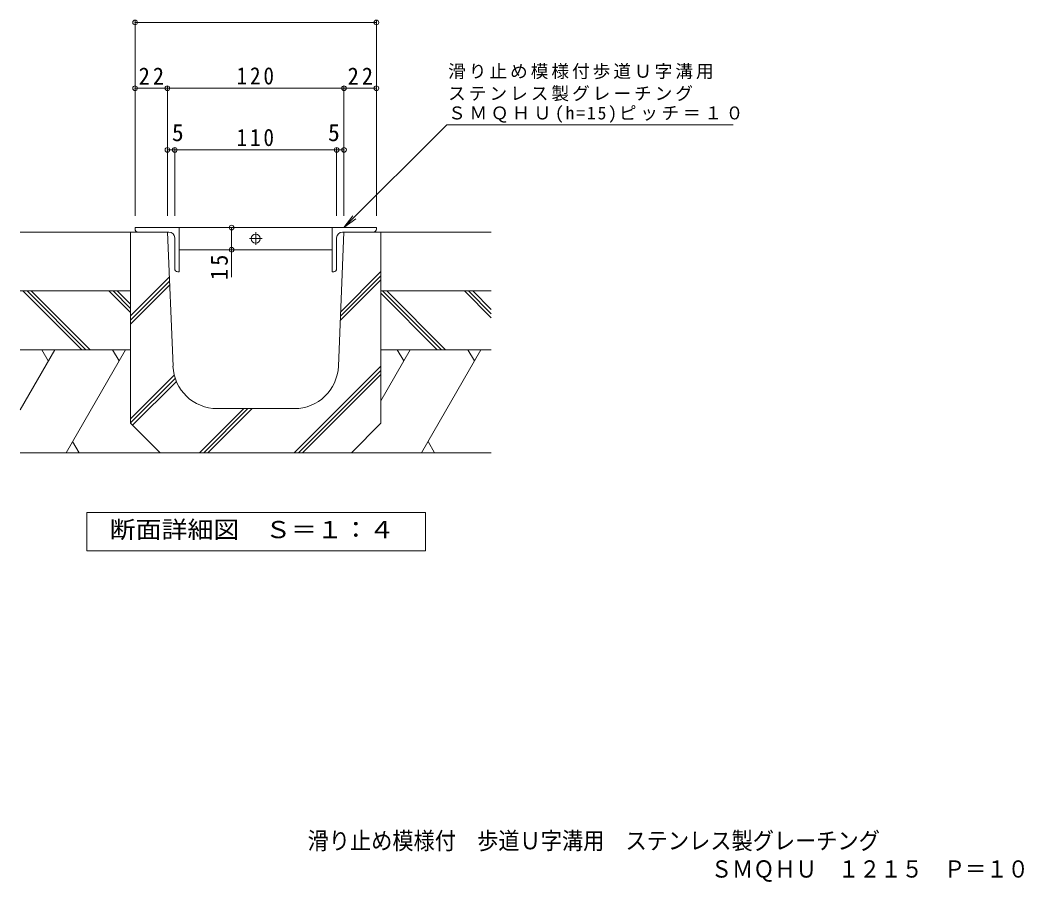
# Model space of a CAD drawing. Units: millimetres on the paper, enlarged 10 times, with parts at other scales. Extents: x -1607 to 1699, y -1375 to 1177.
# Drawn here: x -1338 to 367, y -1375 to 89 of the extents above; entities that cross this region are included whole.
import ezdxf
from ezdxf.enums import TextEntityAlignment as Align

# ---------------------------------------------------------------- set-up
doc = ezdxf.new("R2010")
doc.units = ezdxf.units.MM
doc.header["$LTSCALE"] = 10
doc.header["$PDMODE"] = 32
doc.header["$PDSIZE"] = 8
doc.linetypes.add('CHAIN1', pattern=[8, 5, -1, 1, -1])
doc.layers.add('A-0', color=6, linetype='Continuous', lineweight=5)
doc.layers.add('A-2', color=3, linetype='CHAIN1', lineweight=9)
doc.layers.add('F-5', color=2, linetype='Continuous')
doc.styles.add('ＭＳ ゴシック', font='')
doc.styles.get('ＭＳ ゴシック').set_extended_font_data('MS Gothic')

msp = doc.modelspace()

# ---------------------------------------------------------------- linework, layer by layer
at = {"layer": 'A-0', "color": 7, "lineweight": 9}
for p, q in [((-1142.73, 88.42), (-1142.73, -243.26)), ((-1142.73, 85.42), (-732.73, 85.42)), ((-732.73, 88.42), (-732.73, -243.26)), ((-1087.73, -26.4), (-1142.73, -26.4)), ((-1087.73, -23.4), (-1087.73, -243.26)), ((-787.73, -26.4), (-1087.73, -26.4)), ((-787.73, -23.4), (-787.73, -243.26)), ((-732.73, -26.4), (-787.73, -26.4)), ((-787.73, -263.26), (-613.26, -88.79)), ((-613.26, -88.79), (-126.38, -88.79)), ((-1075.23, -131.09), (-1087.73, -131.09)), ((-1075.23, -128.09), (-1075.23, -243.26)), ((-800.23, -131.09), (-1075.23, -131.09)), ((-800.23, -128.09), (-800.23, -243.26)), ((-787.73, -131.09), (-800.23, -131.09)), ((-787.73, -263.26), (-772.51, -243.42)), ((-787.73, -263.26), (-767.89, -248.04)), ((-1085.4, -263.26), (-1114.43, -263.26)), ((-978.69, -263.26), (-978.69, -300.76)), ((-978.69, -300.76), (-978.69, -347.71))]:
    msp.add_line(p, q, dxfattribs=at)
at = {"layer": 'A-0'}
for p, q in [((-1338.01, -270.76), (-1087.73, -270.76)), ((-1150.23, -270.76), (-1150.23, -595.76)), ((-1078.22, -498.88), (-1087.73, -270.76)), ((-797.23, -498.88), (-787.73, -270.76)), ((-725.23, -270.76), (-787.73, -270.76)), ((-537.44, -270.76), (-787.73, -270.76)), ((-725.23, -270.76), (-725.23, -595.76)), ((-793.37, -406.15), (-725.23, -338.01)), ((-1150.23, -413.26), (-1084.53, -347.56)), ((-1150.23, -420.33), (-1084.24, -354.34)), ((-793.98, -420.91), (-725.23, -352.15)), ((-793.68, -413.53), (-725.23, -345.08)), ((-1338.01, -370.76), (-1150.23, -370.76)), ((-1233.12, -470.76), (-1333.12, -370.76)), ((-1226.04, -470.76), (-1326.04, -370.76)), ((-1218.97, -470.76), (-1318.97, -370.76)), ((-1150.23, -407.7), (-1187.17, -370.76)), ((-1150.23, -400.63), (-1180.1, -370.76)), ((-1150.23, -393.56), (-1173.03, -370.76)), ((-1150.23, -427.4), (-1083.96, -361.13)), ((-537.44, -370.76), (-725.23, -370.76)), ((-629.21, -470.76), (-725.23, -374.74)), ((-622.14, -470.76), (-722.14, -370.76)), ((-615.06, -470.76), (-715.06, -370.76)), ((-537.44, -416.57), (-583.26, -370.76)), ((-537.44, -409.5), (-576.19, -370.76)), ((-537.44, -402.43), (-569.12, -370.76)), ((-1338.01, -470.76), (-1150.23, -470.76)), ((-1279.1, -470.76), (-1338.01, -572.79)), ((-1301.17, -470.76), (-1290.14, -489.87)), ((-1158.92, -470.76), (-1259.95, -645.76)), ((-1180.99, -470.76), (-1169.95, -489.87)), ((-675.2, -470.76), (-725.23, -557.42)), ((-537.44, -470.76), (-725.23, -470.76)), ((-697.26, -470.76), (-686.23, -489.87)), ((-555.01, -470.76), (-656.04, -645.76)), ((-577.08, -470.76), (-566.04, -489.87)), ((-872.24, -645.76), (-725.23, -498.74)), ((-865.17, -645.76), (-725.23, -505.81)), ((-1150.23, -588.13), (-1076.05, -513.95)), ((-1150.23, -595.2), (-1074.45, -519.43)), ((-1146.97, -599.02), (-1072.53, -524.58)), ((-858.1, -645.76), (-725.23, -512.88)), ((-1032.98, -645.76), (-957.98, -570.76)), ((-1025.9, -645.76), (-950.9, -570.76)), ((-1018.83, -645.76), (-943.83, -570.76)), ((-872.17, -570.76), (-1003.29, -570.76)), ((-1100.23, -645.76), (-1150.23, -595.76)), ((-775.23, -645.76), (-725.23, -595.76)), ((-1237.88, -645.76), (-1248.92, -626.65)), ((-633.97, -645.76), (-645.01, -626.65)), ((-537.44, -645.76), (-1338.01, -645.76)), ((-762.73, -645.76), (-537.44, -645.76))]:
    msp.add_line(p, q, dxfattribs=at)
at = {"layer": 'A-0', "color": 3, "lineweight": 9}
for p, q in [((-1067.73, -263.26), (-1142.73, -263.26)), ((-1142.73, -265.76), (-1142.73, -263.26)), ((-1137.73, -270.76), (-1085.23, -270.76)), ((-807.73, -263.26), (-1082.73, -263.26)), ((-1067.73, -263.26), (-1067.73, -338.26)), ((-807.73, -263.26), (-807.73, -338.26)), ((-807.73, -263.26), (-732.73, -263.26)), ((-737.73, -270.76), (-790.23, -270.76)), ((-732.73, -265.76), (-732.73, -263.26)), ((-1075.23, -333.26), (-1075.23, -280.76)), ((-800.23, -333.26), (-800.23, -280.76)), ((-1067.73, -300.76), (-807.73, -300.76)), ((-1070.23, -338.26), (-1067.73, -338.26)), ((-805.23, -338.26), (-807.73, -338.26))]:
    msp.add_line(p, q, dxfattribs=at)
at = {"layer": 'A-0', "color": 7, "lineweight": 9}
msp.add_lwpolyline([(-1224.48, -812.3), (-1224.48, -747.3), (-649.48, -747.3), (-649.48, -812.3)], close=True, dxfattribs=at)
at = {"layer": 'A-0', "color": 3, "lineweight": 9}
for centre, radius, start, end in [((-1137.73, -265.76), 5, 180, 270), ((-1085.23, -280.76), 10, 0, 90), ((-790.23, -280.76), 10, 90, 180), ((-737.73, -265.76), 5, 270, 0), ((-1070.23, -333.26), 5, 180, 270), ((-805.23, -333.26), 5, 270, 0)]:
    msp.add_arc(centre, radius, start, end, dxfattribs=at)
at = {"layer": 'A-0'}
for centre, start, end in [((-1003.29, -495.76), 182.38606, 270), ((-872.17, -495.76), 270, 357.61394)]:
    msp.add_arc(centre, 75, start, end, dxfattribs=at)
at = {"layer": 'A-0', "color": 7}
for p in [(-1142.73, 85.42), (-732.73, 85.42), (-1142.73, -26.4), (-1087.73, -26.4), (-787.73, -26.4), (-732.73, -26.4), (-1087.73, -131.09), (-1075.23, -131.09), (-800.23, -131.09), (-787.73, -131.09), (-978.69, -263.26), (-978.69, -300.76)]:
    msp.add_point(p, dxfattribs=at)
at = {"layer": 'A-2'}
for p, q in [((-937.73, -292.77), (-937.73, -271.24)), ((-948.49, -282.01), (-926.96, -282.01))]:
    msp.add_line(p, q, dxfattribs=at)
at = {"layer": 'A-2', "linetype": 'Continuous'}
msp.add_circle((-937.73, -282.01), 7.5, dxfattribs=at)

# ---------------------------------------------------------------- texts
at = {"layer": 'A-0', "color": 2, "style": 'ＭＳ ゴシック'}
for p in [(-1080.07, -125.09), (-814.86, -125.09)]:
    msp.add_text('5', height=29.33, dxfattribs=at).set_placement(p, align=Align.BOTTOM_LEFT)
at = {"layer": 'A-0', "color": 2, "style": 'ＭＳ ゴシック', "width": 1.1}
msp.add_text('断面詳細図\u3000Ｓ＝１：４', height=29.33, dxfattribs=at).set_placement((-1185.71, -799.8), align=Align.BOTTOM_LEFT)
at = {"layer": 'A-0', "color": 2, "char_height": 29.33, "attachment_point": 7, "style": 'ＭＳ ゴシック'}
for s, insert in [('\\T1.27;\\W0.95;22', (-1136.48, -20.4)), ('\\T1.27;\\W0.9;120', (-970.23, -20.4)), ('\\T1.27;\\W0.95;22', (-781.48, -20.4)), ('\\T1.27;\\W0.9;110', (-970.23, -125.09))]:
    msp.add_mtext(s, dxfattribs=dict(at, insert=insert))
at = {"layer": 'A-0', "color": 7, "char_height": 21.99, "attachment_point": 7, "style": 'ＭＳ ゴシック'}
for s, insert in [('\\T1.17;滑り止め模様付歩道Ｕ字溝用', (-610.85, -11.16)), ('\\T1.17;ステンレス製グレーチング', (-610.85, -48.63)), ('\\T1.21;ＳＭＱＨＵ(h=15)ピッチ＝１０', (-610.85, -85.27))]:
    msp.add_mtext(s, dxfattribs=dict(at, insert=insert))
at = {"layer": 'A-0', "color": 2, "insert": (-984.69, -352.23), "char_height": 29.33, "attachment_point": 7, "rotation": 90, "style": 'ＭＳ ゴシック'}
msp.add_mtext('\\T1.27;\\W0.95;15', dxfattribs=at)
at = {"layer": 'F-5', "style": 'ＭＳ ゴシック', "width": 0.9}
for s, p in [('滑り止め模様付\u3000歩道Ｕ字溝用\u3000ステンレス製グレーチング', (-849.55, -1328.51)), ('ＳＭＱＨＵ\u3000１２１５\u3000Ｐ＝１０', (-164.51, -1376.51))]:
    msp.add_text(s, height=29.33, dxfattribs=at).set_placement(p, align=Align.BOTTOM_LEFT)

doc.saveas('drawing.dxf')
